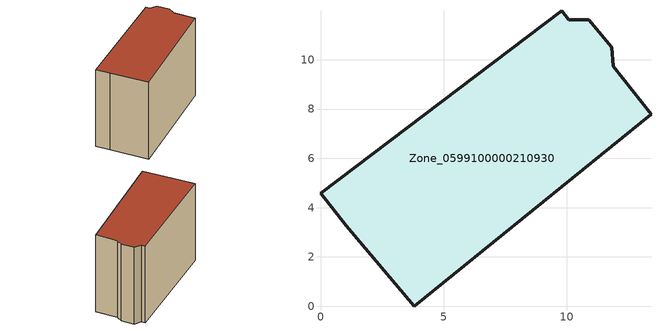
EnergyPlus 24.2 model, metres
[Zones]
Zone_0599100000210930
 floor ground (C_G): 1.05,3.26 0,4.58 9.78,11.99 10.08,11.62 10.89,11.62 11.82,10.5 11.87,9.73 13.41,7.8 3.8,0 z0
 wall outside (C_F): 11.87,9.73 11.82,10.5 10.89,11.62 10.08,11.62 9.78,11.99 0,4.58 1.05,3.26 3.8,0 13.41,7.8 11.87,9.73 z0:9.78
 roof outside (C_R): 3.8,0 13.41,7.8 11.87,9.73 11.82,10.5 10.89,11.62 10.08,11.62 9.78,11.99 0,4.58 1.05,3.26 z9.78
[BUILDING]
Pand.0599100000210930: North Axis=0; Terrain=City; Loads Convergence Tolerance Value=0.04; Temperature Convergence Tolerance Value=0.4; Solar Distribution=FullExterior; Maximum Number of Warmup Days=25; Minimum Number of Warmup Days=1
[Site:Location]
Rotterdam.The.Hague.AP_ZH_NLD Design_Conditions: Latitude=51.96; Longitude=4.45; Time Zone=1; Elevation=-4.5
[SITE:GROUNDTEMPERATURE:BUILDINGSURFACE]
18, 18, 18, 18, 18, 18, 18, 18, 18, 18, 18, 18
[MATERIAL] Thermal Absorptance=0.9; Solar Absorptance=0.7; Visible Absorptance=0.7
Name | Roughness | Thickness | Conductivity | Density | Specific Heat
G.TI.1946 | MediumSmooth | 0.15 | 1 | 540 | 1210
F.TI.1946 | Rough | 0.3 | 0.857143 | 1920 | 840
R.TI.1946 | MediumRough | 0.2 | 0.1 | 1500 | 1000
[CONSTRUCTION]
C_G: G.TI.1946
C_F: F.TI.1946
C_R: R.TI.1946
[ZONE]
Zone_0599100000210930: Type=1; Multiplier=1; Ceiling Height=Autocalculate; Volume=Autocalculate; Floor Area=autocalculate; Part of Total Floor Area=Yes
[ZONEINFILTRATION:DESIGNFLOWRATE]
Infil_Zone_0599100000210930: Zone or ZoneList or Space or SpaceList=Zone_0599100000210930; Schedule=AlwaysOn; Design Flow Rate Calculation Method=Flow/Area; Flow Rate per Floor Area=0.003; Constant Term Coefficient=1; Temperature Term Coefficient=0; Velocity Term Coefficient=0; Velocity Squared Term Coefficient=0
[HVACTEMPLATE:ZONE:IDEALLOADSAIRSYSTEM]
Zone_0599100000210930: Maximum Heating Supply Air Temperature=50; Minimum Cooling Supply Air Temperature=13; Maximum Heating Supply Air Humidity Ratio=0.0156; Minimum Cooling Supply Air Humidity Ratio=0.0077; Heating Limit=NoLimit; Cooling Limit=NoLimit; Dehumidification Control Type=ConstantSensibleHeatRatio; Cooling Sensible Heat Ratio=0.7; Dehumidification Setpoint=60; Humidification Control Type=None; Humidification Setpoint=30; Outdoor Air Method=None; Outdoor Air Flow Rate per Person=0.00944; Outdoor Air Flow Rate per Zone Floor Area=0; Outdoor Air Flow Rate per Zone=0; Demand Controlled Ventilation Type=None; Outdoor Air Economizer Type=NoEconomizer; Heat Recovery Type=None; Sensible Heat Recovery Effectiveness=0.7; Latent Heat Recovery Effectiveness=0.65
[ZONECONTROL:THERMOSTAT]
ThermostatControl_Zone_0599100000210930: Zone or ZoneList=Zone_0599100000210930; Control Type Schedule=DualSetpointControlType; Control 1=Thermostat_Zone_0599100000210930; Temperature Difference Between Cutout And Setpoint=0
[THERMOSTATSETPOINT:DUALSETPOINT]
Thermostat_Zone_0599100000210930: Heating Setpoint Temperature Schedule=HeatingSetpoint_Zone_0599100000210930; Cooling Setpoint Temperature Schedule=CoolingSetpoint_Zone_0599100000210930
[SCHEDULE:COMPACT]
HeatingSetpoint_Zone_0599100000210930: Through: 12/31, For: AllDays, Until: 24:00, 21
CoolingSetpoint_Zone_0599100000210930: Through: 12/31, For: AllDays, Until: 24:00, 24
DualSetpointControlType: Through: 12/31, For: AllDays, Until: 24:00, 4
AlwaysOn: Through: 12/31, For: AllDays, Until: 24:00, 1
